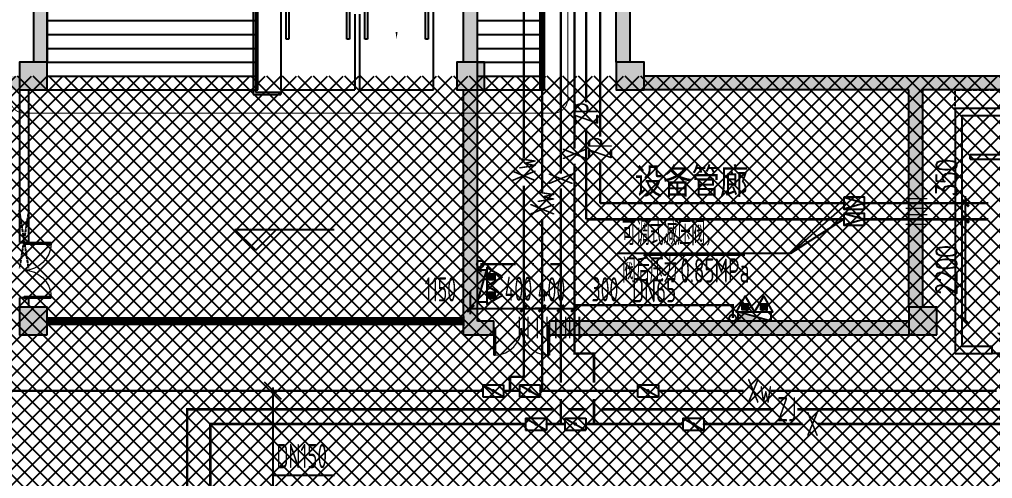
# Model space of a CAD drawing. Extents: x -2120532 to 1934524, y -1331911 to 424203.
# Drawn here: x -86733 to -65701, y -171217 to -161285 of the extents above; entities that cross this region are included whole.
import ezdxf

# ---------------------------------------------------------------- set-up
doc = ezdxf.new("R2010")
doc.units = 0
doc.header["$LTSCALE"] = 10
doc.linetypes.add('DASH', pattern=[0.35, 0.25, -0.1])
for name, color, linetype in [('00-停车位', 67, 'Continuous'), ('A-COLUMN', 8, 'Continuous'), ('A-EVTR', 3, 'Continuous'), ('A-PUB_HATCH', 8, 'Continuous'), ('A-ROOM_NAME', 23, 'Continuous'), ('A-STAIR', 3, 'Continuous'), ('A-WALL', 2, 'Continuous'), ('car', 252, 'Continuous'), ('DIM_ELEV', 3, 'Continuous'), ('DIM_SYMB', 3, 'Continuous'), ('DOOR_FIRE', 8, 'Continuous'), ('HANDRAIL', 3, 'Continuous'), ('PUB_HATCH', 8, 'Continuous'), ('W-DIM_消防', 3, 'Continuous'), ('W-EQUIP_消火栓', 7, 'Continuous'), ('W-EQUIP_灭火器', 7, 'Continuous'), ('W-PIPE-中水', 122, 'Continuous'), ('W-PIPE-喷淋中', 6, 'Continuous'), ('W-PIPE-消防', 1, 'Continuous'), ('W-PIPE-消防中', 1, 'Continuous'), ('W-TEXT_中水', 7, 'Continuous'), ('W-TEXT_喷淋', 7, 'Continuous'), ('W-TEXT_消防', 7, 'Continuous'), ('W-TWT_DIM', 3, 'Continuous'), ('W-TWT_LEAD', 3, 'Continuous'), ('W-VALVE_喷淋', 7, 'Continuous'), ('W-VALVE_消防', 7, 'Continuous'), ('W-VPIPE-消防', 1, 'Continuous'), ('WALL-C', 2, 'Continuous'), ('画水辅助', 6, 'Continuous'), ('索引线', 252, 'Continuous')]:
    doc.layers.add(name, color=color, linetype=linetype)
doc.layers.add('地下二层$0$A-PUB_HATCH', color=8, linetype='Continuous', lineweight=0)
doc.styles.add('8B2_01', font='simhei.ttf', dxfattribs={"width": 0.8})
doc.styles.add('8B2_02', font='tssdeng.shx', dxfattribs={"width": 0.6, "bigfont": 'TSSDCHN.shx'})
doc.styles.add('_TCH_DIM_T3', font='SIMPLEX', dxfattribs={"width": 0.705882, "bigfont": 'GBCBIG'})
doc.styles.get("Standard").update_dxf_attribs({"font": 'TSSDENG.shx', "width": 0.7, "bigfont": 'TSSDCHN.shx'})
doc.styles.add('STANDARD_T3', font='TSSDENG.shx', dxfattribs={"width": 0.56, "bigfont": 'TSSDCHN.shx'})
doc.dimstyles.new('_TCH_ARCH&&150', dxfattribs={"dimtxt": 525, "dimasz": 150, "dimexe": 375, "dimexo": 450, "dimgap": 150, "dimtad": 1, "dimdec": 0, "dimzin": 0, "dimdsep": 46, "dimtxsty": 'STANDARD_T3', "dimblk": 'ARCHTICK', "dimcen": 0.09, "dimclrt": 7, "dimazin": 2, "dimtfac": 1, "dimtdec": 0, "dimtix": 1, "dimtmove": 2, "dimatfit": 3, "dimfxl": 0, "dimtolj": 1, "dimtzin": 0, "dimarcsym": 0})
doc.dimstyles.new('_TWT_ARCH&&150', dxfattribs={"dimtxt": 446.25, "dimasz": 150, "dimexe": 375, "dimexo": 450, "dimgap": 189.375, "dimtad": 1, "dimdec": 0, "dimzin": 0, "dimdsep": 46, "dimtxsty": '_TCH_DIM_T3', "dimblk": 'ARCHTICK', "dimcen": 0.09, "dimclrt": 7, "dimazin": 2, "dimtfac": 1, "dimtdec": 0, "dimtix": 1, "dimtmove": 2, "dimatfit": 3, "dimfxl": 0, "dimtolj": 1, "dimtzin": 0, "dimarcsym": 0})

# ---------------------------------------------------------------- blocks, each defined once
blk = doc.blocks.new('车位2400x5300')
at = {"layer": '00-停车位', "color": 251}
for p, q in [((-875, -1000), (-175, -1000)), ((-875, -1100), (-875, -1000)), ((-175, -1100), (-175, -1000)), ((175, -1000), (875, -1000)), ((175, -1100), (175, -1000)), ((875, -1100), (875, -1000)), ((-875, -1100), (-175, -1100)), ((175, -1100), (875, -1100)), ((400, -5300), (-400, -5300))]:
    blk.add_line(p, q, dxfattribs=at)
blk.add_lwpolyline([(400, -5150), (400, -5300), (1200, -5300), (1200, 0), (-1200, 0), (-1200, -5300), (-400, -5300), (-400, -5150), (-1050, -5150), (-1050, -150), (1050, -150), (1050, -5150), (400, -5150)], dxfattribs=at)
blk.add_lwpolyline([(0, -5150, 0, 600, 0), (0, -4850, 600, 600, 0)], format="xyseb", dxfattribs=at)
blk = doc.blocks.new('A$C2EF10B80')
at = {"layer": 'A-PUB_HATCH'}
h = blk.add_hatch(dxfattribs=at)
h.set_pattern_fill('ANSI31', color=256, scale=50, angle=-16.4434)
h.set_pattern_definition([(45, (6188.46, 7099.97), (-56.1266, 56.1266), [])])
h.paths.add_polyline_path([(-983, -100, 0.414214), (-1033, -50), (-1184, -50), (-1091, -207), (-1210, -207), (-1204, -250), (-983, -250)])
h.paths.add_polyline_path([(-983, -250), (-1204, -250), (-1190, -350), (-1033, -350, 0.414213), (-983, -300)])
h.paths.add_polyline_path([(-1262, -250), (-1417, -250), (-1417, -300, 0.414215), (-1367, -350), (-1207, -350)])
h.paths.add_polyline_path([(-1221, -50), (-1367, -50, 0.414214), (-1417, -100), (-1417, -250), (-1262, -250), (-1320, -146), (-1212, -146)])
at = {"layer": 'car', "linetype": 'DASH', "ltscale": 0.5}
blk.add_line((-1367, -350), (-1033, -350), dxfattribs=at)
at = {"layer": 'car', "linetype": 'DASH'}
blk.add_lwpolyline([(-2400, 0), (0, 0), (0, -400), (-2400, -400)], close=True, dxfattribs=at)
at = {"layer": 'car', "linetype": 'DASH', "ltscale": 0.5}
blk.add_lwpolyline([(-1320, -146), (-1185, -390), (-1210, -207), (-1091, -207), (-1227, 23), (-1212, -146)], close=True, dxfattribs=at)
for points in [[(-1367, -50, 0.414214), (-1417, -100), (-1417, -300)], [(-1033, -350, 0.414214), (-983, -300), (-983, -100, 0.414214), (-1033, -50), (-1367, -50)]]:
    blk.add_lwpolyline(points, format="xyb", dxfattribs=at)
at = {"layer": 'car', "linetype": 'DASH'}
blk.add_arc((-1367, -300), 50, 180, 270, dxfattribs=at)
blk = doc.blocks.new('_FZH')
blk.add_lwpolyline([(-0.5, -0.5), (0.5, -0.5), (0.5, 0.5), (-0.5, 0.5)], close=True)
at = {"layer": 'PUB_HATCH'}
blk.add_solid([(-0.5, -0.5), (0.5, -0.5), (-0.5, 0.5), (0.5, 0.5)], dxfattribs=at)
blk = doc.blocks.new('$DorLib2D$00000002')
for p, q in [((-0.5, 0), (-0.5, 0.4875)), ((-0.475, 0.4875), (-0.5, 0.4875)), ((-0.475, 0), (-0.475, 0.4875)), ((0.475, 0), (0.475, 0.4875)), ((0.475, 0.4875), (0.5, 0.4875)), ((0.5, 0), (0.5, 0.4875)), ((-0.5, 0), (-0.475, 0)), ((0.5, 0), (0.475, 0))]:
    blk.add_line(p, q)
at = {"lineweight": 13}
for centre, start, end in [((-0.4875, 0), 0, 88.53072), ((0.4875, 0), 91.46928, 180)]:
    blk.add_arc(centre, 0.4875, start, end, dxfattribs=at)
blk = doc.blocks.new('$DorLib2D$00000213')
at = {"color": 0, "linetype": 'DASH', "const_width": 0.02}
blk.add_lwpolyline([(0.5, 0), (-0.5, 0)], dxfattribs=at)
blk = doc.blocks.new('_ArchTick')
at = {"color": 0, "linetype": 'ByBlock', "const_width": 0.4}
blk.add_lwpolyline([(-0.5, -0.5), (0.5, 0.5)], dxfattribs=at)
blk = doc.blocks.new('*D295')
at = {"layer": 'Defpoints', "color": 0, "transparency": 16777216}
for p in [(-66287, -165609), (-66187, -165609), (-66187, -167809)]:
    blk.add_point(p, dxfattribs=at)
at = {"layer": 'W-TWT_DIM', "color": 0, "lineweight": -2, "transparency": 16777216}
for p, q in [((-66637, -165609), (-66662, -165609)), ((-66287, -167809), (-66287, -165609)), ((-66637, -167809), (-66662, -167809))]:
    blk.add_line(p, q, dxfattribs=at)
at = {"layer": 'W-TWT_DIM', "color": 0, "lineweight": -2, "transparency": 16777216, "xscale": 150, "yscale": 150, "zscale": 150}
for p, rotation in [((-66287, -165609), 90), ((-66287, -167809), 270)]:
    blk.add_blockref('_ArchTick', p, dxfattribs=dict(at, rotation=rotation))
at = {"layer": 'W-TWT_DIM', "color": 7, "transparency": 16777216, "insert": (-66699, -166709), "char_height": 446.2, "attachment_point": 5, "rotation": 90, "style": '_TCH_DIM_T3'}
blk.add_mtext('\\A1;2200', dxfattribs=at)
blk = doc.blocks.new('*D296')
at = {"layer": 'Defpoints', "color": 0, "transparency": 16777216}
for p in [(-66287, -165259), (-66187, -165259), (-66187, -165609)]:
    blk.add_point(p, dxfattribs=at)
at = {"layer": 'W-TWT_DIM', "color": 0, "lineweight": -2, "transparency": 16777216}
for p, q in [((-66637, -165259), (-66662, -165259)), ((-66287, -165259), (-66287, -165109)), ((-66287, -165609), (-66287, -165259)), ((-66637, -165609), (-66662, -165609)), ((-66287, -165609), (-66287, -165759))]:
    blk.add_line(p, q, dxfattribs=at)
at = {"layer": 'W-TWT_DIM', "color": 0, "lineweight": -2, "transparency": 16777216, "xscale": 150, "yscale": 150, "zscale": 150}
for p, rotation in [((-66287, -165259), 270), ((-66287, -165609), 90)]:
    blk.add_blockref('_ArchTick', p, dxfattribs=dict(at, rotation=rotation))
at = {"layer": 'W-TWT_DIM', "color": 7, "transparency": 16777216, "insert": (-66699, -164707), "char_height": 446.2, "attachment_point": 5, "rotation": 90, "style": '_TCH_DIM_T3'}
blk.add_mtext('\\A1;350', dxfattribs=at)
blk = doc.blocks.new('*D323')
at = {"layer": 'Defpoints', "color": 0, "transparency": 16777216}
for p in [(-74734, -167536), (-75034, -168110), (-74734, -168110)]:
    blk.add_point(p, dxfattribs=at)
at = {"layer": 'W-TWT_DIM', "color": 0, "lineweight": -2, "transparency": 16777216}
for p, q in [((-75034, -167660), (-75034, -167161)), ((-74734, -167660), (-74734, -167161)), ((-75034, -167536), (-74734, -167536))]:
    blk.add_line(p, q, dxfattribs=at)
at = {"layer": 'W-TWT_DIM', "color": 0, "lineweight": -2, "transparency": 16777216, "xscale": 150, "yscale": 150, "zscale": 150, "rotation": 180}
blk.add_blockref('_ArchTick', (-75034, -167536), dxfattribs=at)
at = {"layer": 'W-TWT_DIM', "color": 0, "lineweight": -2, "transparency": 16777216, "xscale": 150, "yscale": 150, "zscale": 150}
blk.add_blockref('_ArchTick', (-74734, -167536), dxfattribs=at)
at = {"layer": 'W-TWT_DIM', "color": 7, "transparency": 16777216, "insert": (-74079, -167124), "char_height": 525, "attachment_point": 5, "style": 'STANDARD_T3'}
blk.add_mtext('\\A1;300', dxfattribs=at)
blk = doc.blocks.new('*D324')
at = {"layer": 'Defpoints', "color": 0, "transparency": 16777216}
for p in [(-75034, -167536), (-75434, -168110), (-75034, -168110)]:
    blk.add_point(p, dxfattribs=at)
at = {"layer": 'W-TWT_DIM', "color": 0, "lineweight": -2, "transparency": 16777216}
for p, q in [((-75434, -167660), (-75434, -167161)), ((-75034, -167660), (-75034, -167161)), ((-75434, -167536), (-75584, -167536)), ((-75434, -167536), (-75034, -167536)), ((-75034, -167536), (-74884, -167536))]:
    blk.add_line(p, q, dxfattribs=at)
at = {"layer": 'W-TWT_DIM', "color": 0, "lineweight": -2, "transparency": 16777216, "xscale": 150, "yscale": 150, "zscale": 150}
blk.add_blockref('_ArchTick', (-75434, -167536), dxfattribs=at)
at = {"layer": 'W-TWT_DIM', "color": 0, "lineweight": -2, "transparency": 16777216, "xscale": 150, "yscale": 150, "zscale": 150, "rotation": 180}
blk.add_blockref('_ArchTick', (-75034, -167536), dxfattribs=at)
at = {"layer": 'W-TWT_DIM', "color": 7, "transparency": 16777216, "insert": (-75234, -167124), "char_height": 525, "attachment_point": 5, "style": 'STANDARD_T3'}
blk.add_mtext('\\A1;400', dxfattribs=at)
blk = doc.blocks.new('*D325')
at = {"layer": 'Defpoints', "color": 0, "transparency": 16777216}
for p in [(-75434, -167536), (-75834, -168110), (-75434, -168110)]:
    blk.add_point(p, dxfattribs=at)
at = {"layer": 'W-TWT_DIM', "color": 0, "lineweight": -2, "transparency": 16777216}
for p, q in [((-75834, -167660), (-75834, -167161)), ((-75434, -167660), (-75434, -167161)), ((-75834, -167536), (-75434, -167536))]:
    blk.add_line(p, q, dxfattribs=at)
at = {"layer": 'W-TWT_DIM', "color": 0, "lineweight": -2, "transparency": 16777216, "xscale": 150, "yscale": 150, "zscale": 150, "rotation": 180}
blk.add_blockref('_ArchTick', (-75834, -167536), dxfattribs=at)
at = {"layer": 'W-TWT_DIM', "color": 0, "lineweight": -2, "transparency": 16777216, "xscale": 150, "yscale": 150, "zscale": 150}
blk.add_blockref('_ArchTick', (-75434, -167536), dxfattribs=at)
at = {"layer": 'W-TWT_DIM', "color": 7, "transparency": 16777216, "insert": (-75949, -167111), "char_height": 525, "attachment_point": 5, "style": 'STANDARD_T3'}
blk.add_mtext('\\A1;400', dxfattribs=at)
blk = doc.blocks.new('*D326')
at = {"layer": 'Defpoints', "color": 0, "transparency": 16777216}
for p in [(-75834, -167536), (-76984, -168110), (-75834, -168110)]:
    blk.add_point(p, dxfattribs=at)
at = {"layer": 'W-TWT_DIM', "color": 0, "lineweight": -2, "transparency": 16777216}
for p, q in [((-76984, -167660), (-76984, -167161)), ((-75834, -167660), (-75834, -167161)), ((-76984, -167536), (-75834, -167536))]:
    blk.add_line(p, q, dxfattribs=at)
at = {"layer": 'W-TWT_DIM', "color": 0, "lineweight": -2, "transparency": 16777216, "xscale": 150, "yscale": 150, "zscale": 150, "rotation": 180}
blk.add_blockref('_ArchTick', (-76984, -167536), dxfattribs=at)
at = {"layer": 'W-TWT_DIM', "color": 0, "lineweight": -2, "transparency": 16777216, "xscale": 150, "yscale": 150, "zscale": 150}
blk.add_blockref('_ArchTick', (-75834, -167536), dxfattribs=at)
at = {"layer": 'W-TWT_DIM', "color": 7, "transparency": 16777216, "insert": (-77634, -167124), "char_height": 525, "attachment_point": 5, "style": 'STANDARD_T3'}
blk.add_mtext('\\A1;1150', dxfattribs=at)
blk = doc.blocks.new('$VALVE$00000316')
for p, q in [((-125, 72), (125, -72)), ((-125, 72), (-125, -72)), ((-125, 72), (125, 72)), ((125, 72), (125, -72)), ((-125, -72), (125, -72))]:
    blk.add_line(p, q)
at = {"const_width": 21.1}
blk.add_lwpolyline([(-11, 0, 1), (11, 0, 1)], format="xyb", close=True, dxfattribs=at)
for p in [(-125, 0), (125, 0)]:
    blk.add_point(p)
at = {"color": 7, "flags": 9}
for tag in ['XSIZE', 'YSIZE']:
    blk.add_attdef(tag, (0, 0), '', height=0.5, dxfattribs=at)
blk = doc.blocks.new('$VALVE$00000301')
for points in [[(-125, 72), (125, 0), (-125, -72)], [(-125, 72), (-125, -72), (125, -72), (125, 72), (-125, 72)]]:
    blk.add_lwpolyline(points)
for p in [(-125, 0), (125, 0)]:
    blk.add_point(p)
blk = doc.blocks.new('$TwtSys$00000434')
for p, q in [((-0.5, 0.5), (-0.5, -0.5)), ((-0.5, -0.5), (0.5, 0.5)), ((0.5, 0.5), (-0.5, 0.5)), ((0.5, -0.5), (0.5, 0.5)), ((-0.5, -0.5), (0.5, -0.5))]:
    blk.add_line(p, q)
blk.add_solid([(0.5, -0.5), (0.5, 0.5), (-0.5, -0.5)])
blk = doc.blocks.new('$TwtSys$00000546')
h = blk.add_hatch()
h.set_pattern_fill('ANSI31', color=256, scale=200, style=0)
h.set_pattern_definition([(45, (-38543.802, -6670.83), (-17.67767, 17.67767), [])])
h.paths.add_polyline_path([(-65, 174), (65, 174), (65, 44), (-65, 44)])
for points in [[(0, 344), (-198, 0), (198, 0)], [(-65, 174), (65, 174), (65, 44), (-65, 44)]]:
    blk.add_lwpolyline(points, close=True)
blk = doc.blocks.new('A$C1C3C0163')
h = blk.add_hatch()
h.set_pattern_fill('ANSI37', color=8, scale=150)
h.set_pattern_definition([(45, (-601697.23, -233886.27), (-168.3798, 168.3798), []), (135, (-601697.23, -233886.27), (-168.3798, -168.3798), [])])
h.paths.add_polyline_path([(-80300, 5300), (-80300, -9000), (-62000, -9000), (-62000, -64625), (-76750, -64625), (-76750, -62675), (-73875, -62675), (-73775, -57275), (-100380, -57275), (-100572, -124002), (-71150, -123999), (-71150, -126437), (-63509, -133383), (-65550, -135650), (-61611, -139196), (-83885, -163934), (-83885, -174096), (-119589, -213750), (-196450, -213750), (-196450, -207800), (-209700, -193450), (-209700, -169150), (-201700, -169149), (-201700, 5300), (-192675, 5300)])

msp = doc.modelspace()

# ---------------------------------------------------------------- hatches: boundary and pattern name
at = {"layer": 'PUB_HATCH'}
for points in [[(-86433.4, -162210.4), (-86133.4, -162210.4), (-86133.4, -117835.4), (-86433.4, -117835.4)], [(-86733.4, -162810.4), (-86733.4, -162510.4), (-95458.6, -162510.4), (-95158.6, -162810.4)], [(-73233.4, -162510.4), (-73233.4, -162810.4), (-67508.6, -162810.4), (-67308.6, -162710.4), (-67208.6, -162510.4)], [(-38408.6, -162810.4), (-38408.6, -162510.4), (-67208.6, -162510.4), (-67308.6, -162710.4), (-67208.6, -162810.4)], [(-77133.6, -168110.4), (-76483.6, -168110.4), (-76483.6, -167810.4), (-76833.6, -167810.4)], [(-67508.6, -168110.4), (-67508.6, -167810.4), (-75283.6, -167810.4), (-75283.6, -168110.4)]]:
    msp.add_hatch(color=8, dxfattribs=at).paths.add_polyline_path(points)
at = {"layer": 'W-PIPE-中水'}
for points in [[(-83108.6, -169719), (-83134.9, -169719), (-83134.9, -169692.7)], [(-83108.6, -169719), (-83108.6, -169692.7), (-83134.9, -169692.7)]]:
    msp.add_hatch(color=256, dxfattribs=at).paths.add_polyline_path(points)
at = {"layer": 'W-PIPE-消防'}
for points in [[(-71316.9, -167467.9), (-71316.9, -167441.7), (-71290.6, -167441.7)], [(-71316.9, -167467.9), (-71290.6, -167467.9), (-71290.6, -167441.7)], [(-74734.4, -168509.5), (-74760.6, -168509.5), (-74760.6, -168535.7)], [(-74734.4, -168509.5), (-74734.4, -168535.7), (-74760.6, -168535.7)], [(-74316.2, -168509.5), (-74289.9, -168509.5), (-74289.9, -168483.2)], [(-74316.2, -168509.5), (-74316.2, -168483.2), (-74289.9, -168483.2)], [(-82608.6, -170037.5), (-82634.9, -170037.5), (-82634.9, -170011.3)], [(-82608.6, -170037.5), (-82608.6, -170011.3), (-82634.9, -170011.3)]]:
    msp.add_hatch(color=256, dxfattribs=at).paths.add_polyline_path(points)
at = {"layer": 'W-PIPE-消防中'}
for points in [[(-76130.3, -169015.5), (-76156.5, -169015.5), (-76156.5, -168989.3)], [(-76130.3, -169015.5), (-76130.3, -168989.3), (-76156.5, -168989.3)], [(-75834, -169015.5), (-75807.8, -169015.5), (-75807.8, -169041.8)], [(-75834, -169015.5), (-75834, -169041.8), (-75807.8, -169041.8)]]:
    msp.add_hatch(color=5, dxfattribs=at).paths.add_polyline_path(points)
at = {"layer": '地下二层$0$A-PUB_HATCH'}
for points in [[(-77133.6, -162210.4), (-76833.6, -162210.4), (-76833.6, -122535.4), (-77133.6, -122535.4)], [(-73833.4, -162210.4), (-73533.4, -162210.4), (-73533.4, -122535.4), (-73833.4, -122835.4)], [(-67508.6, -167510.4), (-67208.6, -167510.4), (-67208.6, -162810.4), (-67308.6, -162710.4), (-67508.6, -162810.4)], [(-76833.6, -162810.4), (-77133.6, -162810.4), (-77133.6, -168110.4), (-76833.6, -167810.4)]]:
    msp.add_hatch(color=8, dxfattribs=at).paths.add_polyline_path(points)

# ---------------------------------------------------------------- linework, layer by layer
at = {"const_width": 31.5}
for points in [[(-67109.3, -165162.7), (-67579.3, -165162.7), (-67579.3, -165162.7)], [(-67109.3, -165372.7), (-67579.3, -165372.7), (-67579.3, -165372.7)], [(-67109.3, -165510), (-67579.3, -165510), (-67579.3, -165510)], [(-67109.3, -165720), (-67579.3, -165720), (-67579.3, -165720)]]:
    msp.add_lwpolyline(points, dxfattribs=at)
at = {"color": 8, "linetype": 'DASH'}
for points in [[(-86533.4, -165414.6), (-86733.4, -166664.6)], [(-86533.4, -166664.6), (-86733.4, -165414.6)]]:
    msp.add_lwpolyline(points, dxfattribs=at)
at = {"const_width": 31.5, "elevation": -3000}
msp.add_lwpolyline([(-74629.4, -167717.3), (-74629.4, -168187.3), (-74629.4, -168187.3)], dxfattribs=at)
at = {"layer": 'A-EVTR', "color": 8}
for p, q in [((-81083.4, -150709), (-81083.4, -162810.4)), ((-77783.4, -162810.4), (-77783.4, -150709)), ((-80968.4, -161710.4), (-80968.4, -151606.2)), ((-80908.4, -151606.2), (-80908.4, -161710.4)), ((-79658.4, -161710.4), (-79658.4, -151606.2)), ((-79598.4, -151606.2), (-79598.4, -161710.4)), ((-79268.4, -161710.4), (-79268.4, -151606.2)), ((-79208.4, -151606.2), (-79208.4, -161710.4)), ((-77958.4, -161710.4), (-77958.4, -151606.2)), ((-77898.4, -151606.2), (-77898.4, -161710.4)), ((-79483.4, -161174.4), (-79483.4, -162810.4)), ((-79383.4, -161174.4), (-79383.4, -162810.4)), ((-80908.4, -161710.4), (-80968.4, -161710.4)), ((-79598.4, -161710.4), (-79658.4, -161710.4)), ((-79208.4, -161710.4), (-79268.4, -161710.4)), ((-77898.4, -161710.4), (-77958.4, -161710.4)), ((-81083.4, -162810.4), (-79483.4, -162810.4)), ((-79383.4, -162810.4), (-77783.4, -162810.4))]:
    msp.add_line(p, q, dxfattribs=at)
at = {"layer": 'A-STAIR', "color": 8}
for p, q in [((-86133.4, -162810.4), (-86133.4, -158910.4)), ((-81583.4, -162810.4), (-81583.4, -158910.4)), ((-76833.6, -162810.4), (-76833.6, -158910.4)), ((-75383.6, -162810.4), (-75383.6, -158910.4)), ((-86133.4, -161310.4), (-81583.4, -161310.4)), ((-76833.6, -161310.4), (-75383.6, -161310.4)), ((-86133.4, -161610.4), (-81583.4, -161610.4)), ((-76833.6, -161610.4), (-75383.6, -161610.4)), ((-86133.4, -161910.4), (-81583.4, -161910.4)), ((-76833.6, -161910.4), (-75383.6, -161910.4)), ((-86133.4, -162210.4), (-81583.4, -162210.4)), ((-76833.6, -162210.4), (-75383.6, -162210.4)), ((-86133.4, -162510.4), (-81583.4, -162510.4)), ((-76833.6, -162510.4), (-75383.6, -162510.4)), ((-86133.4, -162810.4), (-81583.4, -162810.4)), ((-76833.6, -162810.4), (-75383.6, -162810.4))]:
    msp.add_line(p, q, dxfattribs=at)
at = {"layer": 'A-WALL', "color": 8}
for p, q in [((-77133.6, -162210.4), (-77133.6, -122535.4)), ((-76833.6, -162210.4), (-76833.6, -122535.4)), ((-73533.4, -162210.4), (-73533.4, -122535.4)), ((-73833.4, -162210.4), (-73833.4, -122835.4)), ((-67208.6, -162510.4), (-73233.4, -162510.4)), ((-38408.6, -162510.4), (-67208.6, -162510.4)), ((-86733.4, -162810.4), (-86733.4, -166110.4)), ((-86533.4, -166110.4), (-86533.4, -162810.4)), ((-77133.6, -168110.4), (-77133.6, -162810.4)), ((-76833.6, -167810.4), (-76833.6, -162810.4)), ((-67508.6, -162810.4), (-73233.4, -162810.4)), ((-67508.6, -167510.4), (-67508.6, -162810.4)), ((-67208.6, -167510.4), (-67208.6, -162810.4)), ((-38408.6, -162810.4), (-67208.6, -162810.4)), ((-86733.4, -166110.4), (-86533.4, -166110.4)), ((-86533.4, -167310.4), (-86733.4, -167310.4)), ((-86733.4, -167310.4), (-86733.4, -167510.4)), ((-86533.4, -167510.4), (-86533.4, -167310.4)), ((-77133.6, -167710.4), (-77133.6, -167910.4)), ((-76483.6, -167810.4), (-76833.6, -167810.4)), ((-76483.6, -168110.4), (-76483.6, -167810.4)), ((-67508.6, -167810.4), (-75283.6, -167810.4)), ((-75283.6, -167810.4), (-75283.6, -168110.4)), ((-77133.6, -168110.4), (-76483.6, -168110.4)), ((-75283.6, -168110.4), (-67508.6, -168110.4))]:
    msp.add_line(p, q, dxfattribs=at)
at = {"layer": 'DIM_ELEV', "color": 8}
for p, q in [((-81625.6, -166278.1), (-82075.6, -165828.1)), ((-82075.6, -165828.1), (-79930.8, -165828.1)), ((-81625.6, -166278.1), (-81175.6, -165828.1)), ((-72786.8, -166827.6), (-73236.8, -166377.6)), ((-73236.8, -166377.6), (-71057.6, -166377.6)), ((-72786.8, -166827.6), (-72336.8, -166377.6))]:
    msp.add_line(p, q, dxfattribs=at)
at = {"layer": 'DIM_SYMB', "color": 8}
for points in [[(-80284.4, -161710.4, 0, 0, 0), (-80284.4, -153409, 0, 40, 0), (-80284.4, -153559, 0, 0, 0)], [(-78582.4, -153409, 0, 0, 0), (-78582.4, -161710.4, 0, 40, 0), (-78582.4, -161560.4, 0, 0, 0)]]:
    msp.add_lwpolyline(points, format="xyseb", dxfattribs=at)
at = {"layer": 'HANDRAIL', "color": 8}
for p, q in [((-81683.4, -153010.4), (-81683.4, -162910.4)), ((-81633.4, -153010.4), (-81633.4, -162860.4)), ((-75483.6, -153010.4), (-75483.6, -162810.4)), ((-75433.6, -153010.4), (-75433.6, -162810.4)), ((-81683.4, -162910.4), (-81083.4, -162910.4)), ((-81633.4, -162860.4), (-81083.4, -162860.4)), ((-81083.4, -162860.4), (-81083.4, -162910.4)), ((-75433.6, -162810.4), (-75483.6, -162810.4))]:
    msp.add_line(p, q, dxfattribs=at)
at = {"layer": 'W-DIM_消防'}
for p, q in [((-81068.2, -169505.6), (-81439.4, -169134.4)), ((-81253.8, -169245), (-81253.8, -171143.2)), ((-81068.2, -169904.6), (-81439.4, -169533.4)), ((-81068.2, -170223.1), (-81439.4, -169851.9)), ((-81253.8, -171143.2), (-79925.2, -171143.2)), ((-81253.8, -171143.2), (-81253.8, -172793.2))]:
    msp.add_line(p, q, dxfattribs=at)
at = {"layer": 'W-PIPE-中水', "ltscale": 1.5, "const_width": 52.5}
for points in [[(-83108.6, -169719), (-83108.6, -171980.1)], [(-75210.7, -169719), (-83108.6, -169719)], [(-74492.4, -169719), (-74858.2, -169719)], [(-70430.9, -169719), (-74139.9, -169719)], [(-65208.5, -169719), (-69917.4, -169719)]]:
    msp.add_lwpolyline(points, dxfattribs=at)
at = {"layer": 'W-PIPE-喷淋中', "ltscale": 1.5, "const_width": 52.5}
for points in [[(-74184.4, -163822.5), (-74184.4, -150012.4)], [(-74484.4, -163075.5), (-74484.4, -150741.9)], [(-74484.4, -165609.4), (-74484.4, -163637.4)], [(-74184.4, -165262.1), (-74184.4, -164384.5)], [(-68915.2, -165262.1), (-74184.4, -165262.1)], [(-65789.5, -165262.1), (-68465.9, -165262.1)], [(-68915.2, -165609.4), (-74484.4, -165609.4)], [(-65789.5, -165609.4), (-68465.9, -165609.4)]]:
    msp.add_lwpolyline(points, dxfattribs=at)
at = {"layer": 'W-PIPE-消防', "ltscale": 1.5, "const_width": 52.5}
for points in [[(-74734.4, -164084.1), (-74734.4, -151702.3)], [(-75034.4, -164622.1), (-75034.4, -152669.9)], [(-74734.4, -167467.9), (-74734.4, -164403.7)], [(-75034.4, -166579), (-75034.4, -164941.7)], [(-76770.8, -166579), (-76010.3, -166579)], [(-75657.8, -166579), (-75610.3, -166579)], [(-75257.8, -166579), (-75034.4, -166579)], [(-75034.4, -169143.8), (-75034.4, -166579)], [(-76770.8, -166654), (-76770.8, -166752.9)], [(-74734.4, -168509.5), (-74734.4, -167467.9)], [(-74734.4, -167467.9), (-71316.9, -167467.9)], [(-71316.9, -167747.5), (-71316.9, -167467.9)], [(-71241.9, -167747.5), (-71143, -167747.5)], [(-74734.4, -168509.5), (-74316.2, -168509.5)], [(-74316.2, -169143.8), (-74316.2, -168509.5)], [(-75034.4, -170037.5), (-75034.4, -169496.3)], [(-74316.2, -170037.5), (-74316.2, -169496.3)], [(-82608.6, -172533.6), (-82608.6, -170037.5)], [(-75794, -170037.5), (-82608.6, -170037.5)], [(-75034.4, -170037.5), (-75344.7, -170037.5)], [(-74943.5, -170037.5), (-75034.4, -170037.5)], [(-74316.2, -170037.5), (-74494.2, -170037.5)], [(-72394.6, -170037.5), (-74316.2, -170037.5)], [(-69803.8, -170037.5), (-71945.3, -170037.5)], [(-64765.2, -170037.5), (-69484.2, -170037.5)]]:
    msp.add_lwpolyline(points, dxfattribs=at)
at = {"layer": 'W-PIPE-消防中', "color": 5, "ltscale": 1.5, "const_width": 52.5}
for points in [[(-75434, -153685.8), (-75434, -165015.9)], [(-75834, -154273.2), (-75834, -164292)], [(-75834, -164878.1), (-75834, -169015.5)], [(-75434, -165602.1), (-75434, -169320)], [(-76130.3, -169015.5), (-76130.3, -169320)], [(-75834, -169015.5), (-76130.3, -169015.5)], [(-76723.6, -169320), (-88419.2, -169320)], [(-76130.3, -169320), (-76268.8, -169320)], [(-75926, -169320), (-76130.3, -169320)], [(-75434, -169320), (-75476.6, -169320)], [(-73374.3, -169320), (-75434, -169320)], [(-71083.2, -169320), (-72924.9, -169320)], [(-65613.2, -169320), (-70497, -169320)]]:
    msp.add_lwpolyline(points, dxfattribs=at)
at = {"layer": 'W-TWT_DIM', "color": 0, "const_width": 31.5}
for points in [[(-75927.4, -167717.3), (-75927.4, -168187.3), (-75927.4, -168187.3)], [(-75740.6, -167717.3), (-75740.6, -168187.3), (-75740.6, -168187.3)], [(-75539, -167717.3), (-75539, -168187.3), (-75539, -168187.3)], [(-75329, -167717.3), (-75329, -168187.3), (-75329, -168187.3)]]:
    msp.add_lwpolyline(points, dxfattribs=at)
at = {"layer": 'W-TWT_DIM', "color": 0, "const_width": 31.5, "elevation": -3000}
for points in [[(-75139.4, -167717.3), (-75139.4, -168187.3), (-75139.4, -168187.3)], [(-74929.4, -167717.3), (-74929.4, -168187.3), (-74929.4, -168187.3)], [(-74839.4, -167717.3), (-74839.4, -168187.3), (-74839.4, -168187.3)], [(-74639.4, -167717.3), (-74639.4, -168187.3), (-74639.4, -168187.3)]]:
    msp.add_lwpolyline(points, dxfattribs=at)
at = {"layer": 'W-TWT_LEAD'}
for p, q in [((-68690.6, -165133.1), (-70065.2, -166348.6)), ((-68915.2, -165609.4), (-70065.2, -166348.6)), ((-70065.2, -166348.6), (-73814.7, -166348.6))]:
    msp.add_line(p, q, dxfattribs=at)
at = {"layer": 'W-VPIPE-消防'}
for centre in [(-76770.8, -166579), (-71316.9, -167747.5)]:
    msp.add_circle(centre, 75, dxfattribs=at)
at = {"layer": 'WALL-C', "color": 8}
for p, q in [((-86433.4, -117835.4), (-86433.4, -162210.4)), ((-86133.4, -117835.4), (-86133.4, -162210.4))]:
    msp.add_line(p, q, dxfattribs=at)
at = {"layer": '索引线', "color": 8, "linetype": 'DASH', "const_width": 20}
msp.add_lwpolyline([(-86633.4, -150402.6), (-75183.6, -150402.6, -0.4142136), (-74883.6, -150702.6), (-74883.6, -163010.4, -0.4142136), (-75183.6, -163310.4), (-86633.4, -163310.4, -0.4142136), (-86933.4, -163010.4), (-86933.4, -150702.6, -0.4142136)], format="xyb", close=True, dxfattribs=at)

# ---------------------------------------------------------------- block references
at = {"color": 8, "rotation": 179.9999973237665}
msp.add_blockref('A$C2EF10B80', (-66508.6, -163210.4), dxfattribs=at)
at = {"layer": '00-停车位', "color": 8}
msp.add_blockref('车位2400x5300', (-65308.6, -163210.4), dxfattribs=at)
at = {"layer": 'A-COLUMN', "color": 8, "xscale": 600, "yscale": 600, "zscale": 600, "rotation": 90}
for p in [(-86433.4, -162510.4), (-76983.6, -162510.4), (-73533.4, -162510.4), (-86433.4, -167810.4), (-67208.6, -167810.4)]:
    msp.add_blockref('_FZH', p, dxfattribs=at)
at = {"layer": 'DOOR_FIRE', "color": 8}
for name, p, xscale, yscale, zscale, rotation in [('$DorLib2D$00000002', (-86633.4, -166710.4), 1200, -1200, 200, 90), ('$DorLib2D$00000213', (-81633.5, -167810.4), 8999.742865507797, 8999.742865507797, 200, 180), ('$DorLib2D$00000002', (-75883.6, -167960.4), 1200, 1200, 300, 180)]:
    msp.add_blockref(name, p, dxfattribs=dict(at, xscale=xscale, yscale=yscale, zscale=zscale, rotation=rotation))
at = {"layer": 'W-EQUIP_消火栓', "xscale": 700, "yscale": -200, "zscale": 700}
for p, rotation in [((-76733.6, -167049.6), 89.99999999999235), ((-70846.3, -167710.4), 179.9999999999924)]:
    msp.add_blockref('$TwtSys$00000434', p, dxfattribs=dict(at, rotation=rotation))
at = {"layer": 'W-EQUIP_灭火器'}
for p, rotation in [((-76633.6, -166851.2), 270.0000000000076), ((-76633.6, -167248), 270.0000000000076), ((-71044.7, -167610.4), 7.626314526213905e-12), ((-70647.9, -167610.4), 7.626314526213905e-12)]:
    msp.add_blockref('$TwtSys$00000546', p, dxfattribs=dict(at, rotation=rotation))
at = {"layer": 'W-VALVE_喷淋', "xscale": -1.8, "yscale": -1.8, "zscale": 1.8, "rotation": 180}
for p in [(-68690.6, -165262.1), (-68690.6, -165609.4)]:
    msp.add_blockref('$VALVE$00000301', p, dxfattribs=at)
at = {"layer": 'W-VALVE_消防', "xscale": -1.8, "yscale": -1.8, "zscale": 1.8, "rotation": 180}
for p in [(-76493.5, -169320), (-75701.3, -169320), (-73149.6, -169320), (-75569.4, -170037.5), (-74718.9, -170037.5), (-72169.9, -170037.5)]:
    msp.add_blockref('$VALVE$00000316', p, dxfattribs=at)
at = {"layer": '画水辅助'}
msp.add_blockref('A$C1C3C0163', (106241.4, -167810.4), dxfattribs=at)

# ---------------------------------------------------------------- texts
at = {"layer": 'A-ROOM_NAME', "color": 8, "style": '8B2_01', "width": 0.8}
msp.add_text('设备管廊', height=563.29, dxfattribs=at).set_placement((-73436.6, -165061.9))
at = {"layer": 'W-DIM_消防', "color": 7, "style": '8B2_02', "width": 0.6}
msp.add_text('DN150', height=525, dxfattribs=at).set_placement((-81178.8, -170993.2))
at = {"layer": 'W-TEXT_中水', "style": '8B2_02', "width": 0.6}
msp.add_text('ZJ', height=525, dxfattribs=at).set_placement((-70355.9, -169981.5))
at = {"layer": 'W-TEXT_喷淋', "style": '8B2_02', "width": 0.6}
for p in [(-74221.9, -163562.4), (-73921.9, -164309.5)]:
    msp.add_text('ZP', height=525, rotation=90, dxfattribs=at).set_placement(p)
at = {"layer": 'W-TEXT_消防', "style": '8B2_02', "width": 0.6}
for s, p in [('X', (-74471.9, -164328.7)), ('Xw', (-75571.5, -164803.1)), ('X', (-74771.9, -164866.7)), ('Xw', (-75171.5, -165527.1))]:
    msp.add_text(s, height=525, rotation=90, dxfattribs=at).set_placement(p)
for s, p in [('DN65', (-73492.1, -167405.8)), ('Xw', (-71008.2, -169582.5)), ('X', (-69728.8, -170300))]:
    msp.add_text(s, height=525, dxfattribs=at).set_placement(p)
at = {"layer": 'W-TWT_LEAD', "color": 7, "style": '8B2_02', "width": 0.6}
for s, p in [('可调式减压阀，', (-73709.7, -166169.2)), ('阀后压力', (-73709.7, -166978.6)), ('0.85MPa', (-72449.7, -166978.6))]:
    msp.add_text(s, height=525, dxfattribs=at).set_placement(p)

# ---------------------------------------------------------------- dimensions: what is measured, and where the dimension line sits
at = {"layer": 'W-TWT_DIM'}
for base, p1, p2, angle, dimstyle, picture, middle in [((-66286.7, -165259.1), (-66187.3, -165609.4), (-66187.3, -165259.1), 90, '_TWT_ARCH&&150', '*D296', (-66699.2, -164707.1)), ((-75834, -167536.4), (-76983.6, -168110.4), (-75834, -168110.4), 0, '_TCH_ARCH&&150', '*D326', (-77633.6, -167123.9)), ((-75434, -167536.4), (-75834, -168110.4), (-75434, -168110.4), 0, '_TCH_ARCH&&150', '*D325', (-75948.8, -167110.5)), ((-74734.4, -167536.4), (-75034.4, -168110.4), (-74734.4, -168110.4), 0, '_TCH_ARCH&&150', '*D323', (-74079.1, -167123.9))]:
    dim = msp.add_linear_dim(base=base, p1=p1, p2=p2, angle=angle, dimstyle=dimstyle, dxfattribs=at)
    dim.commit()
    dim.dimension.update_dxf_attribs({"geometry": picture, "text_midpoint": middle, "dimtype": 129})
for p1, p2, distance, dimstyle, picture, middle in [((-66187.3, -167809.4), (-66187.3, -165609.4), 99.4, '_TWT_ARCH&&150', '*D295', (-66699.2, -166709.4)), ((-75434, -168110.4), (-75034.4, -168110.4), 574, '_TCH_ARCH&&150', '*D324', (-75234.2, -167123.9))]:
    dim = msp.add_aligned_dim(p1=p1, p2=p2, distance=distance, dimstyle=dimstyle, dxfattribs=at)
    dim.commit()
    dim.dimension.update_dxf_attribs({"geometry": picture, "text_midpoint": middle})

doc.saveas('drawing.dxf')
